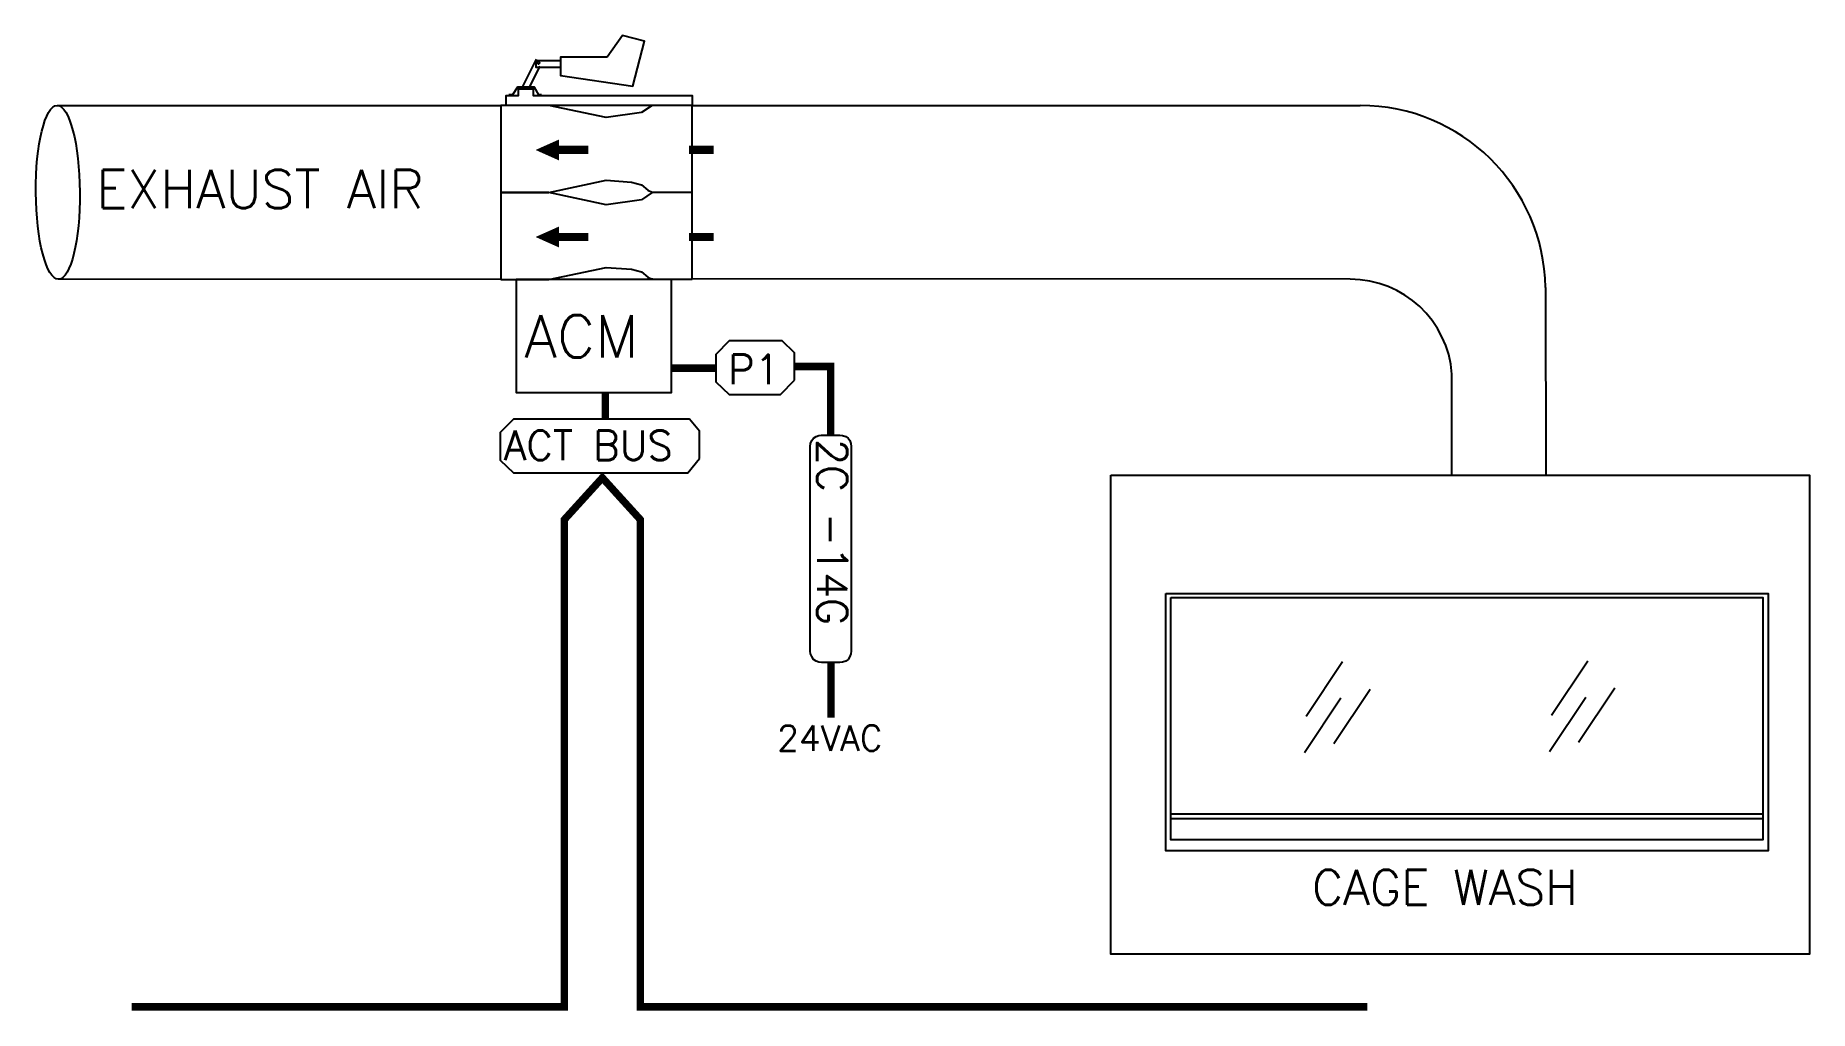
# Model space of a CAD drawing. Extents: x 612 to 1056, y 468 to 712.
import ezdxf

# ---------------------------------------------------------------- set-up
doc = ezdxf.new("R2010")
doc.units = 0
doc.header["$LTSCALE"] = 96
doc.header["$MEASUREMENT"] = 0
doc.layers.get('0').update_dxf_attribs({"linetype": 'CONTINUOUS'})
for name, color, linetype in [('GEX', 7, 'CONTINUOUS'), ('HOOD', 7, 'CONTINUOUS'), ('SUP', 7, 'CONTINUOUS')]:
    doc.layers.add(name, color=color, linetype=linetype)
doc.styles.get("Standard").update_dxf_attribs({"font": 'ROMANS'})

msp = doc.modelspace()

# ---------------------------------------------------------------- linework, layer by layer
msp.add_ellipse((618.07, 672.77), major_axis=(-0.17, 21.71), ratio=0.253271)
at = {"layer": 'GEX', "color": 7, "linetype": 'Continuous', "lineweight": 25}
msp.add_lwpolyline([(771.55, 650.96), (732.72, 650.96), (732.72, 622.74), (771.55, 622.74)], close=True, dxfattribs=at)
at = {"layer": 'GEX', "color": 7, "linetype": 'Continuous'}
msp.add_lwpolyline([(802.36, 625.79), (802.36, 632.64), (799.24, 635.65), (786.01, 635.65), (782.71, 632.24), (782.71, 625.39), (786.01, 622.2), (798.88, 622.2)], close=True, dxfattribs=at)
at = {"layer": 'GEX', "color": 7, "linetype": 'Continuous', "const_width": 1.85}
for points in [[(782.71, 628.81), (771.55, 628.81)], [(802.36, 629.22), (811.39, 629.22), (811.39, 612.04)], [(945.7, 469.12), (763.76, 469.12), (763.76, 590.97), (754.29, 601.39), (744.81, 590.97), (744.81, 586.15)], [(744.81, 587.14), (744.81, 469.12), (636.55, 469.12)]]:
    msp.add_lwpolyline(points, dxfattribs=at)
at = {"layer": 'GEX', "color": 7, "linetype": 'Continuous', "lineweight": 20, "const_width": 1.85}
msp.add_lwpolyline([(755, 616.1), (755, 622.88)], dxfattribs=at)
at = {"layer": 'HOOD', "color": 0}
for p, q in [((617.9, 694.49), (728.87, 694.49)), ((740.94, 694.49), (728.87, 694.49)), ((728.87, 694.49), (728.87, 672.72)), ((755.26, 691.44), (740.94, 694.49)), ((764.07, 692.69), (755.26, 691.44)), ((766.76, 694.48), (764.07, 692.69)), ((776.78, 694.48), (766.76, 694.48)), ((776.78, 694.48), (943.89, 694.48)), ((776.78, 672.82), (776.78, 694.48)), ((740.94, 672.72), (755.26, 675.77)), ((755.26, 675.77), (761.62, 675.28)), ((761.62, 675.28), (764.07, 674.61)), ((764.07, 674.61), (765.64, 673.28)), ((740.94, 672.72), (728.87, 672.72)), ((728.87, 672.72), (728.87, 650.96)), ((728.87, 672.72), (740.94, 672.72)), ((755.26, 669.68), (740.94, 672.72)), ((764.07, 670.93), (755.26, 669.68)), ((766.76, 672.72), (764.07, 670.93)), ((765.64, 673.28), (766.76, 672.82)), ((766.76, 672.82), (776.78, 672.82)), ((776.78, 672.72), (766.76, 672.72)), ((776.78, 651.05), (776.78, 672.72)), ((740.94, 650.96), (755.26, 654.01)), ((755.26, 654.01), (761.62, 653.52)), ((761.62, 653.52), (764.07, 652.85)), ((764.07, 652.85), (765.64, 651.52)), ((728.87, 650.96), (618.24, 651.06)), ((728.87, 650.96), (740.94, 650.96)), ((765.64, 651.52), (766.76, 651.05)), ((766.92, 651.05), (766.76, 651.05)), ((766.76, 651.05), (776.78, 651.05)), ((941.37, 651.05), (776.78, 651.15)), ((990.23, 648.94), (990.29, 602.09)), ((966.84, 602.09), (966.84, 627.33))]:
    msp.add_line(p, q, dxfattribs=at)
for points in [[(737.58, 683.36, 0, 5.23, 0), (743.44, 683.36, 5.23, 5.23, 0)], [(737.58, 661.6, 0, 5.23, 0), (743.44, 661.6, 5.23, 5.23, 0)]]:
    msp.add_lwpolyline(points, format="xyseb", dxfattribs=at)
at = {"layer": 'HOOD', "color": 0, "const_width": 2.04}
for points in [[(741.88, 683.38), (750.8, 683.38)], [(776, 683.38), (782.15, 683.38)], [(741.88, 661.62), (750.8, 661.62)], [(776, 661.62), (782.15, 661.62)]]:
    msp.add_lwpolyline(points, dxfattribs=at)
at = {"layer": 'HOOD', "color": 7, "linetype": 'Continuous', "lineweight": 25}
msp.add_lwpolyline([(881.52, 602.09), (1056.28, 602.09), (1056.28, 482.26), (881.52, 482.26)], close=True, dxfattribs=at)
at = {"layer": 'HOOD', "color": 7, "linetype": 'Continuous'}
for points in [[(895.23, 572.5), (1045.95, 572.5), (1045.95, 508.09), (895.23, 508.09)], [(896.47, 571.43), (1044.57, 571.43), (1044.57, 510.86), (896.47, 510.86)]]:
    msp.add_lwpolyline(points, close=True, dxfattribs=at)
at = {"layer": 'HOOD', "color": 7, "linetype": 'Continuous', "lineweight": 25}
for points in [[(939.46, 555.4), (930.37, 541.68)], [(1000.8, 555.55), (991.71, 541.99)], [(939, 546.31), (929.91, 532.59)], [(946.4, 548.46), (937.31, 534.9)], [(1000.34, 546.46), (991.24, 532.9)], [(1007.58, 548.77), (998.49, 535.21)], [(896.47, 517.33), (1044.57, 517.33)], [(1044.57, 516.1), (896.47, 516.1)]]:
    msp.add_lwpolyline(points, dxfattribs=at)
at = {"layer": 'HOOD', "color": 0}
for centre, radius, start, end in [((943.89, 648.13), 46.35, 1.0112, 90), ((941.32, 625.47), 25.58, 4.1744, 89.8926)]:
    msp.add_arc(centre, radius, start, end, dxfattribs=at)
at = {"layer": 'SUP', "color": 7, "linetype": 'Continuous', "lineweight": 25}
for points in [[(755.46, 706.59), (743.83, 706.59), (743.83, 701.96), (761.94, 699.34), (764.86, 710.59), (759.32, 711.98)], [(738, 705.14), (738.16, 705.29), (738.31, 705.44), (738.47, 705.29), (738.62, 705.14), (738.47, 704.98), (738.31, 704.83), (738.16, 704.98)], [(776.78, 694.48), (730.24, 694.48), (730.24, 696.94), (733.32, 696.94), (733.32, 698.64), (737.02, 698.64), (737.02, 696.94), (776.78, 696.94)]]:
    msp.add_lwpolyline(points, close=True, dxfattribs=at)
for points in [[(737.69, 706.06), (734.25, 699.02)], [(743.98, 705.67), (737.62, 705.67), (737.62, 704.06), (743.71, 704.06)], [(736.1, 699.02), (738.69, 704.35)], [(739.03, 697.17), (738.41, 697.17), (737.34, 699.02), (733.02, 699.02), (731.79, 697.17), (730.86, 697.17)]]:
    msp.add_lwpolyline(points, dxfattribs=at)
at = {"layer": 'SUP', "color": 7, "linetype": 'Continuous'}
msp.add_lwpolyline([(778.58, 606.23), (778.58, 613.08), (776.06, 616.09), (732.03, 616.09), (728.73, 612.68), (728.73, 605.83), (732.03, 602.64), (775.71, 602.64)], close=True, dxfattribs=at)
at = {"layer": 'SUP', "color": 7, "lineweight": 25, "transparency": 33554687}
msp.add_lwpolyline([(809.11, 555.22), (808.45, 555.33), (807.8, 555.55), (807.14, 555.99), (806.71, 556.75), (806.38, 557.4), (806.27, 558.06), (806.27, 609.2), (806.38, 609.97), (806.71, 610.73), (807.14, 611.27), (807.8, 611.71), (808.45, 611.93), (809.11, 612.04), (813.68, 612.04), (814.34, 611.93), (815.21, 611.71), (815.75, 611.27), (816.19, 610.73), (816.41, 609.97), (816.52, 609.2), (816.52, 558.06), (816.41, 557.4), (816.19, 556.75), (815.75, 555.99), (815.21, 555.55), (814.34, 555.33), (813.68, 555.22)], close=True, dxfattribs=at)
at = {"layer": 'SUP', "color": 7, "linetype": 'Continuous', "const_width": 1.85}
msp.add_lwpolyline([(811.49, 555.22), (811.49, 541.43)], dxfattribs=at)

# ---------------------------------------------------------------- texts
at = {"layer": 'GEX', "color": 7, "linetype": 'Continuous'}
for s, height, p in [('ACM', 10.578, (734.81, 631.47)), ('P1', 7.354, (785.75, 624.83))]:
    msp.add_text(s, height=height, dxfattribs=at).set_placement(p)
at = {"layer": 'HOOD', "color": 0}
msp.add_text('EXHAUST AIR', height=9.5557, dxfattribs=at).set_placement((627.69, 668.8))
at = {"layer": 'HOOD', "color": 7, "linetype": 'Continuous'}
msp.add_text('CAGE WASH', height=8.674, dxfattribs=at).set_placement((931.8, 494.66))
at = {"layer": 'SUP', "color": 7, "linetype": 'Continuous'}
msp.add_text('ACT BUS', height=7.354, dxfattribs=at).set_placement((729.63, 605.83))
at = {"layer": 'SUP', "color": 7, "ltscale": 2}
msp.add_text('2C -14G', height=7.54, rotation=270, dxfattribs=at).set_placement((808.01, 611.07))
at = {"layer": 'SUP', "color": 7, "transparency": 33554687}
msp.add_text('24VAC', height=6.343, dxfattribs=at).set_placement((798.02, 533.15))

doc.saveas('drawing.dxf')
